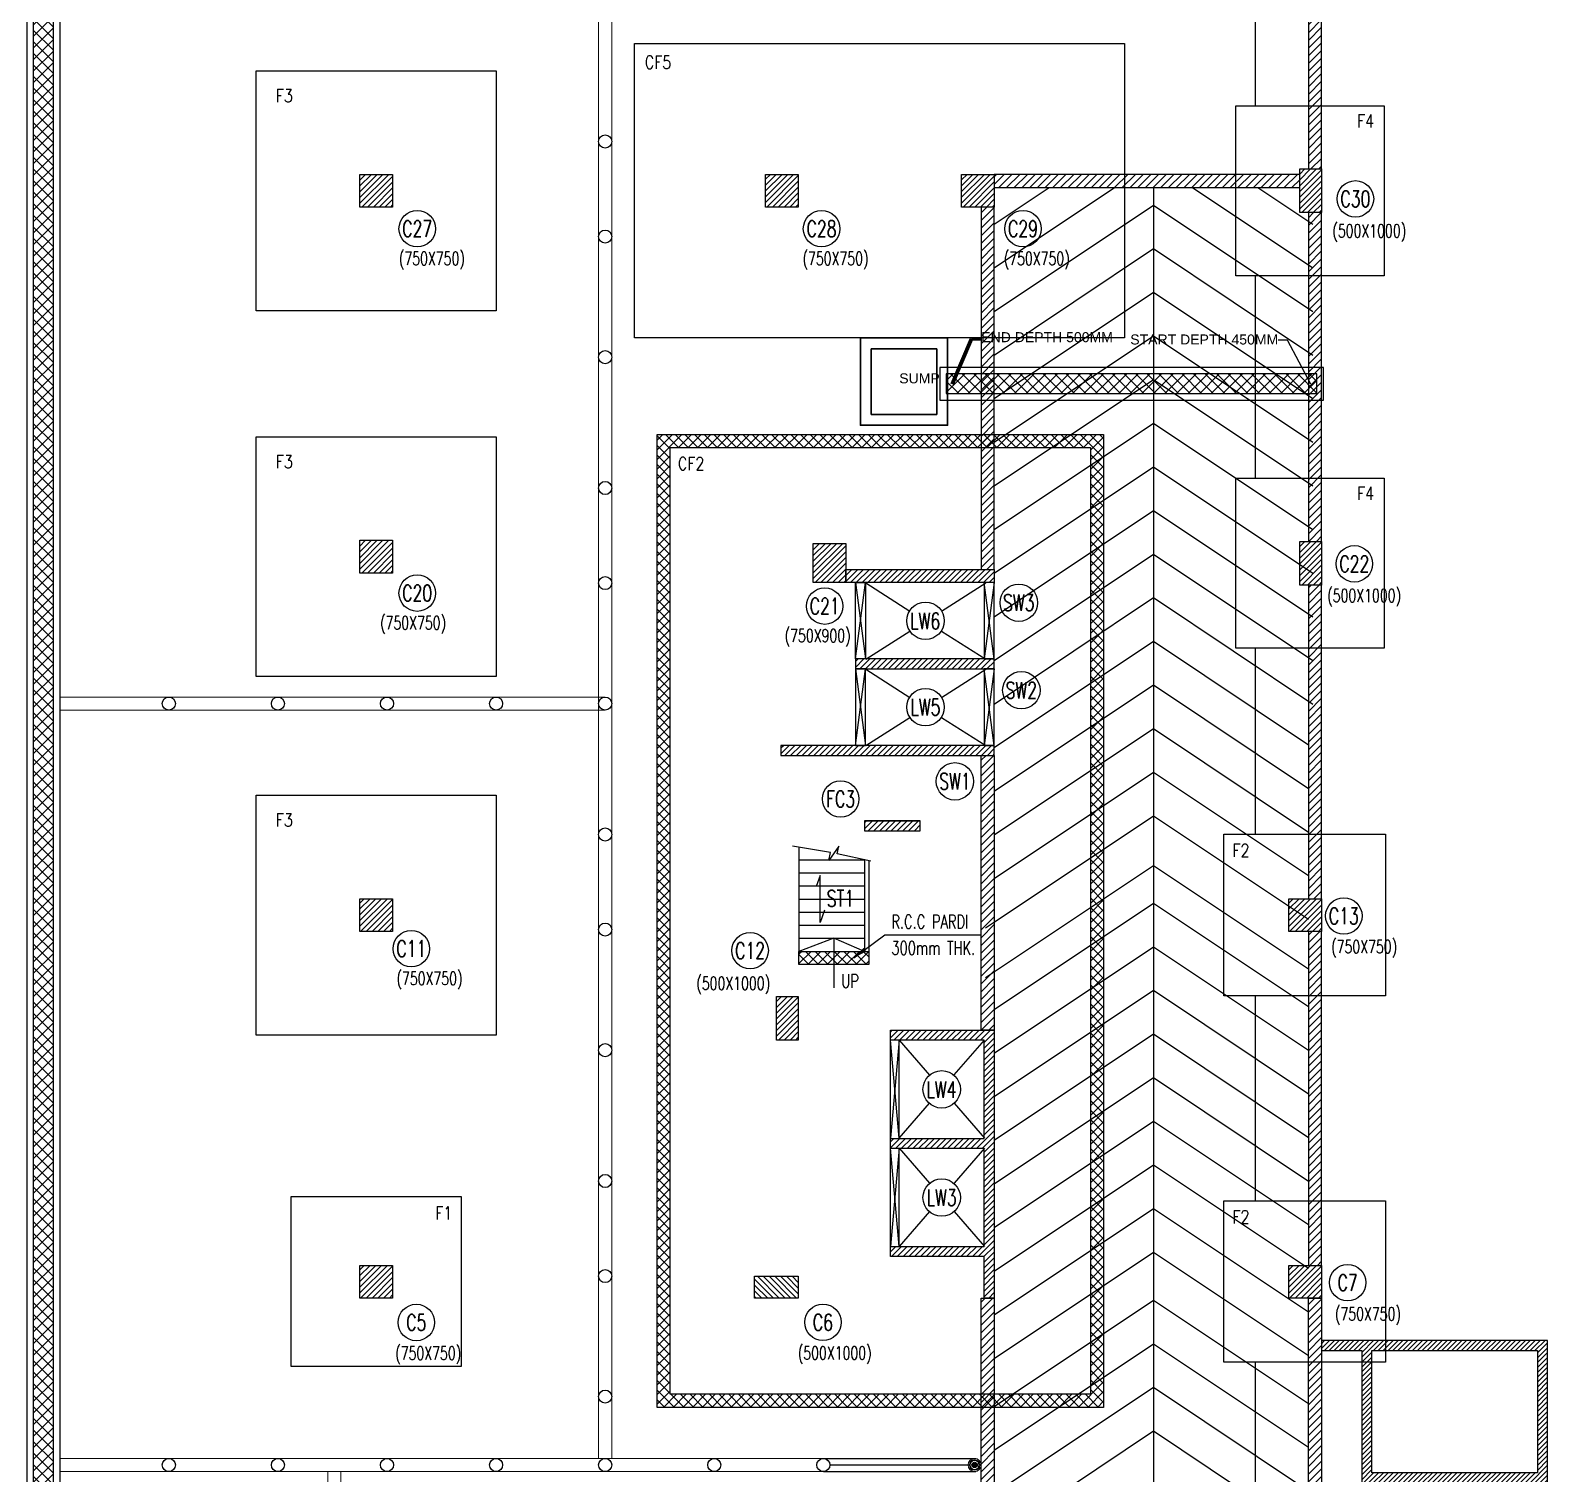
# Model space of a CAD drawing. Extents: x 324505 to 1272425, y -526289 to -156124.
# Drawn here: x 850131 to 884906, y -420533 to -387450 of the extents above; entities that cross this region are included whole.
import ezdxf
from ezdxf.enums import TextEntityAlignment as Align
from ezdxf.lldxf.tags import DXFTag

# ---------------------------------------------------------------- set-up
doc = ezdxf.new("R2010")
doc.units = 0
doc.header["$LTSCALE"] = 500
doc.header["$MEASUREMENT"] = 0
for name, color, linetype in [('S-BRECK LINE', 8, 'Continuous'), ('S-COLUMN', 1, 'Continuous'), ('S-COLUMN CIRCLE', 9, 'Continuous'), ('S-COLUMN HATCH', 8, 'Continuous'), ('S-COLUMN NO', 2, 'Continuous'), ('S-COLUMN SIZES', 2, 'Continuous'), ('S-CONCRET LINE', 4, 'Continuous'), ('S-CUT LINE', 8, 'Continuous'), ('S-DIM-1', 5, 'Continuous'), ('S-FOOTING', 4, 'Continuous'), ('S-HATCH', 253, 'Continuous'), ('S-RETAINING WALL', 6, 'Continuous'), ('S-RETAINING WALL HATCH', 8, 'Continuous'), ('S-SLAB MARK', 3, 'Continuous'), ('S-SLAB NO', 3, 'Continuous'), ('S-STAIRCASE', 5, 'Continuous'), ('S-TEXT', 2, 'Continuous'), ('S-TEXT-1', 4, 'Continuous'), ('SDA_PLAN_UGT_OHT', 150, 'Continuous'), ('SDA_TEXT', 21, 'Continuous')]:
    doc.layers.add(name, color=color, linetype=linetype)
doc.layers.add('SDA_HATCH', color=252, linetype='Continuous', lineweight=5)
doc.layers.add('SDA_WALL', color=7, linetype='Continuous', lineweight=30)
doc.styles.add('AR', font='arial.ttf')
doc.styles.add('ROMANS', font='simplex.shx', dxfattribs={"width": 0.8, "height": 275, "bigfont": 'bigfont.shx'})
doc.styles.add('SIMP2', font='simplex.shx', dxfattribs={"height": 1})
tags = doc.linetypes.add('CENTER', pattern=[2, 1.25, -0.25, 0.25, -0.25]).pattern_tags.tags
tags[10:11] = [DXFTag(74, 4), DXFTag(75, 0), DXFTag(340, '0'), DXFTag(46, 1.0), DXFTag(50, 0.0), DXFTag(44, 0.0), DXFTag(45, 0.0)]
tags[8:9] = [DXFTag(74, 4), DXFTag(75, 0), DXFTag(340, '0'), DXFTag(46, 1.0), DXFTag(50, 0.0), DXFTag(44, 0.0), DXFTag(45, 0.0)]
tags[6:7] = [DXFTag(74, 4), DXFTag(75, 0), DXFTag(340, '0'), DXFTag(46, 1.0), DXFTag(50, 0.0), DXFTag(44, 0.0), DXFTag(45, 0.0)]
tags[4:5] = [DXFTag(74, 4), DXFTag(75, 0), DXFTag(340, '0'), DXFTag(46, 1.0), DXFTag(50, 0.0), DXFTag(44, 0.0), DXFTag(45, 0.0)]
tags = doc.linetypes.add('HIDDEN', pattern=[0.375, 0.25, -0.125]).pattern_tags.tags
tags[6:7] = [DXFTag(74, 4), DXFTag(75, 0), DXFTag(340, '0'), DXFTag(46, 1.0), DXFTag(50, 0.0), DXFTag(44, 0.0), DXFTag(45, 0.0)]
tags[4:5] = [DXFTag(74, 4), DXFTag(75, 0), DXFTag(340, '0'), DXFTag(46, 1.0), DXFTag(50, 0.0), DXFTag(44, 0.0), DXFTag(45, 0.0)]
doc.dimstyles.new('dim100', dxfattribs={"dimtxt": 250, "dimasz": 250, "dimexe": 200, "dimexo": 200, "dimgap": 100, "dimtad": 1, "dimdec": 0, "dimzin": 0, "dimdsep": 46, "dimtxsty": 'ROMANS', "dimcen": 0, "dimclrd": 5, "dimclre": 5, "dimclrt": 4, "dimadec": 0, "dimazin": 0, "dimtfac": 1, "dimtdec": 0, "dimtix": 1, "dimtofl": 0, "dimtmove": 2, "dimatfit": 3, "dimfxl": 0, "dimtolj": 1, "dimtzin": 0, "dimlwd": -1, "dimlwe": -1, "dimarcsym": 0})
doc.dimstyles.new('SITE DIM', dxfattribs={"dimtxt": 0.15, "dimasz": 0.1, "dimexe": 0.1, "dimexo": 0.1, "dimgap": 0.1, "dimtad": 0, "dimzin": 0, "dimdsep": 46, "dimtxsty": 'SIMP2', "dimcen": 0.09, "dimdle": 0.15, "dimclrd": 1, "dimclre": 1, "dimclrt": 7, "dimazin": 0, "dimtfac": 1, "dimtofl": 0, "dimtmove": 0, "dimatfit": 3, "dimfxl": 0, "dimtolj": 1, "dimtzin": 0, "dimarcsym": 0})
pattern_1 = [(45, (-3835380.81, 2058576.72), (-88.3883476, 88.3883476), [])]
pattern_2 = [(45, (-3835367.22, 2058576.72), (-88.3883476, 88.3883476), [])]
pattern_3 = [(45, (-4134995.56, 1922275.77), (-66.2912607, 66.2912607), [])]
pattern_4 = [(45, (-4134991.95, 1922269.47), (-66.2912607, 66.2912607), [])]

# ---------------------------------------------------------------- blocks, each defined once
blk = doc.blocks.new('zw$D0E4')
at = {"layer": 'S-TEXT-1', "color": 1, "lineweight": 0}
for p, q in [((-9267, 20247, 4809), (-9267, 63876, 4809)), ((-8967, 20247, 4809), (-8967, 63876, 4809)), ((-9117, 37699, 4809), (-21617, 37699, 4182)), ((-9120, 37399, 4809), (-21620, 37399, 4182)), ((-21617, 20247, 3994), (-4112, 20247, -397)), ((-21617, 19947, 3994), (-4113, 19947, -397)), ((-15476, 19947, 2378), (-15476, -1308, 2378)), ((-15176, 19947, 2378), (-15176, -1308, 2378))]:
    blk.add_line(p, q, dxfattribs=at)
at = {"layer": 'S-TEXT-1', "color": 1}
for centre in [(-9117, 50433, 4809), (-9117, 50433, 4809), (-9117, 48254, 4809), (-9117, 48254, 4809), (-9117, 45491, 4809), (-9117, 45491, 4809), (-9117, 42491, 4809), (-9117, 42491, 4809), (-9117, 40312, 4809), (-9117, 40312, 4809), (-19117, 37549, 4809), (-19117, 37549, 4809), (-16617, 37549, 4809), (-16617, 37549, 4809), (-14117, 37549, 4809), (-14117, 37549, 4809), (-11617, 37549, 4809), (-11617, 37549, 4809), (-9117, 37549, 4809), (-9117, 37549, 4809), (-9117, 34549, 4809), (-9117, 34549, 4809), (-9117, 32369, 4809), (-9117, 32369, 4809), (-9117, 29606, 4809), (-9117, 29606, 4809), (-9117, 26606, 4809), (-9117, 26606, 4809), (-9117, 24427, 4809), (-9117, 24427, 4809), (-9117, 21664, 4809), (-9117, 21664, 4809), (-19117, 20097, 4809), (-16617, 20097, 4809), (-16617, 20097, 4809), (-14117, 20097, 4809), (-14117, 20097, 4809), (-11617, 20097, 4809), (-11617, 20097, 4809), (-9117, 20097, 4809), (-9117, 20097, 4809), (-6617, 20097, 4809), (-6617, 20097, 4809), (-4117, 20097, 4809), (-4117, 20097, 4809)]:
    blk.add_circle(centre, 150, dxfattribs=at)
blk = doc.blocks.new('zw$F71')
at = {"layer": 'S-COLUMN', "lineweight": -3}
h = blk.add_hatch(color=170, dxfattribs=at)
h.dxf.hatch_style = 1
h.paths.add_polyline_path([(-589, 20097, 1), (-711, 20097, 1)])
at = {"color": 170}
for p, q in [((-4112, 20247, -397), (-619, 20247, -1273)), ((-4112, 19947, -397), (-619, 19947, -1273)), ((-770, 20096, 138253), (-3967, 20096, 30617))]:
    blk.add_line(p, q, dxfattribs=at)
at = {"layer": 'S-COLUMN', "color": 170, "lineweight": 9}
for radius in [150, 120, 100]:
    blk.add_circle((-650, 20097, 4182), radius, dxfattribs=at)
at = {"layer": 'S-COLUMN', "color": 170, "lineweight": -3}
blk.add_circle((-650, 20097, 4182), 61, dxfattribs=at)
at = {"layer": 'S-TEXT-1', "color": 1}
blk.add_circle((-4117, 20097, 4809), 150, dxfattribs=at)
blk.add_circle((-4117, 20097, 4809), 150, dxfattribs=at)
blk = doc.blocks.new('MEP INPUTS')
at = {"layer": 'SDA_HATCH'}
h = blk.add_hatch(dxfattribs=at)
h.set_pattern_fill('ANSI37', color=8, scale=1500)
h.set_pattern_definition([(45, (-3293, -139588.96), (-132.58252, 132.58252), []), (135, (-3293, -139588.96), (-132.58252, -132.58252), [])])
h.paths.add_polyline_path([(5351, -1469), (5801, -1469), (5801, -67156), (5351, -67156)])
h = blk.add_hatch(dxfattribs=at)
h.set_pattern_fill('ANSI37', color=8, scale=1500)
h.set_pattern_definition([(45, (3487502.92, -2391915.1), (-132.5825215, 132.5825215), []), (135, (3487502.92, -2391915.1), (-132.5825215, -132.5825215), [])])
h.paths.add_polyline_path([(26269, -18831), (34763, -18831), (34763, -18381), (26269, -18381)])
at = {"layer": 'SDA_PLAN_UGT_OHT', "color": 8}
for points in [[(5201, -1319), (5951, -1319), (5951, -67306), (5201, -67306)], [(5351, -1469), (5801, -1469), (5801, -67156), (5351, -67156)]]:
    blk.add_lwpolyline(points, close=True, dxfattribs=at)
at = {"layer": 'SDA_PLAN_UGT_OHT', "color": 8, "elevation": 8637403}
for points in [[(26119, -18981), (34913, -18981), (34913, -18231), (26119, -18231)], [(26269, -18831), (34763, -18831), (34763, -18381), (26269, -18381)]]:
    blk.add_lwpolyline(points, close=True, dxfattribs=at)
at = {"layer": 'SDA_WALL', "color": 8, "elevation": -2091}
for points in [[(26300, -17558), (24300, -17558), (24300, -19558), (26300, -19558)], [(26050, -17808), (24550, -17808), (24550, -19308), (26050, -19308)]]:
    blk.add_lwpolyline(points, close=True, dxfattribs=at)
at = {"layer": 'SDA_TEXT', "color": 8, "style": 'AR'}
for s, p in [('END DEPTH 500MM', (27070, -17654, 8858022)), ('START DEPTH 450MM', (30485, -17707, 8028511))]:
    blk.add_text(s, height=230, dxfattribs=at).set_placement(p)
at = {"layer": 'SDA_TEXT', "color": 8, "insert": (26119, -18368, 8637403), "char_height": 230, "width": 1240.13, "attachment_point": 3, "style": 'AR'}
blk.add_mtext('SUMP', dxfattribs=at)
at = {"layer": 'SDA_TEXT', "color": 8}
for points, override in [([(26403, -18619, 8637403), (26843, -17580, 8637403), (27055, -17580, 8637403)], {"dimscale": 1, "dimtxt": 0.15, "dimasz": 0.1, "dimgap": 0.1, "dimtad": 0, "dimclrd": 8, "dimfxl": 50, "dimlwd": 65534, "dimarcsym": 2}), ([(34625, -18613, 7918201), (34090, -17608, 7918201), (33878, -17610, 7918201)], {"dimclrd": 8, "dimfxl": 50, "dimarcsym": 2})]:
    blk.add_leader(points, dimstyle='SITE DIM', override=override, dxfattribs=at)
blk = doc.blocks.new('PILE LAYOUT 04-10-2024')
at = {"layer": 'S-COLUMN HATCH'}
h = blk.add_hatch(dxfattribs=at)
h.set_pattern_fill('ANSI31', color=252, scale=750)
h.set_pattern_definition(pattern_4)
h.paths.add_polyline_path([(-12191, -14393), (-12191, -15143), (-11441, -15143), (-11441, -14393)])
h = blk.add_hatch(dxfattribs=at)
h.set_pattern_fill('ANSI31', color=252, scale=750)
h.set_pattern_definition(pattern_4)
h.paths.add_polyline_path([(-2891, -14393), (-2891, -15143), (-2141, -15143), (-2141, -14393)])
h = blk.add_hatch(dxfattribs=at)
h.set_pattern_fill('ANSI31', color=252, scale=750)
h.set_pattern_definition([(45, (-4134995.56, 1922269.47), (-66.2912607, 66.2912607), [])])
h.paths.add_polyline_path([(1600, -14393), (1600, -15143), (2350, -15143), (2350, -14393)])
h = blk.add_hatch(dxfattribs=at)
h.set_pattern_fill('ANSI31', color=252, scale=750, angle=180)
h.set_pattern_definition([(225, (4097679.03, -1976682.4), (66.2912607, -66.2912607), [])])
h.paths.add_polyline_path([(9350, -15268), (9350, -14268), (9850, -14268), (9850, -15268)])
h = blk.add_hatch(dxfattribs=at)
h.set_pattern_fill('ANSI31', color=252, scale=750)
h.set_pattern_definition([(45, (-4134991.95, 1922233.255), (-66.2912607, 66.2912607), [])])
h.paths.add_polyline_path([(-12191, -22781), (-12191, -23531), (-11441, -23531), (-11441, -22781)])
h = blk.add_hatch(dxfattribs=at)
h.set_pattern_fill('ANSI31', color=252, scale=750)
h.set_pattern_definition([(45, (-4135215.56, 1922275.77), (-66.2912607, 66.2912607), [])])
h.paths.add_polyline_path([(-1800, -22850), (-1800, -23750), (-1050, -23750), (-1050, -22850)])
h = blk.add_hatch(dxfattribs=at)
h.set_pattern_fill('ANSI31', color=252, scale=750, angle=180)
h.set_pattern_definition([(225, (4097679.03, -1985220.69), (66.2912607, -66.2912607), [])])
h.paths.add_polyline_path([(9350, -23806), (9350, -22806), (9850, -22806), (9850, -23806)])
h = blk.add_hatch(dxfattribs=at)
h.set_pattern_fill('ANSI31', color=252, scale=750)
h.set_pattern_definition([(45, (-4134995.56, 1922345.77), (-66.2912607, 66.2912607), [])])
h.paths.add_polyline_path([(-1050, -23450), (-1050, -23750), (2350, -23750), (2350, -23450)])
h = blk.add_hatch(dxfattribs=at)
h.set_pattern_fill('ANSI31', color=252, scale=750)
h.set_pattern_definition(pattern_3)
h.paths.add_polyline_path([(-830, -25500), (-830, -25730), (2350, -25730), (2350, -25500)])
h = blk.add_hatch(dxfattribs=at)
h.set_pattern_fill('ANSI31', color=252, scale=750)
h.set_pattern_definition(pattern_3)
h.paths.add_polyline_path([(-2545, -27480), (-2545, -27710), (2350, -27710), (2350, -27480)])
h = blk.add_hatch(dxfattribs=at)
h.set_pattern_fill('ANSI31', color=252, scale=750, angle=180)
h.set_pattern_definition([(225, (7631624.49, -4237379.86), (66.2912607, -66.2912607), [])])
h.paths.add_polyline_path([(-626, -29440), (-626, -29210), (654, -29210), (654, -29440)])
edge = h.paths.add_edge_path()
edge.add_line((-626, -29210), (654, -29210))
h = blk.add_hatch(dxfattribs=at)
h.set_pattern_fill('ANSI31', color=252, scale=750)
h.set_pattern_definition(pattern_4)
h.paths.add_polyline_path([(-12191, -30995), (-12191, -31745), (-11441, -31745), (-11441, -30995)])
h = blk.add_hatch(dxfattribs=at)
h.set_pattern_fill('ANSI31', color=252, scale=750)
h.set_pattern_definition([(45, (-4113700.475, 1922269.47), (-66.2912607, 66.2912607), [])])
h.paths.add_polyline_path([(9100, -30995), (9100, -31745), (9850, -31745), (9850, -30995)])
h = blk.add_hatch(dxfattribs=at)
h.set_pattern_fill('ANSI31', color=252, scale=750, angle=180)
h.set_pattern_definition([(225, (4085687.555, -1995649.46), (66.2912607, -66.2912607), [])])
h.paths.add_polyline_path([(-2641, -34235), (-2641, -33235), (-2141, -33235), (-2141, -34235)])
h = blk.add_hatch(dxfattribs=at)
h.set_pattern_fill('ANSI31', color=252, scale=750)
h.set_pattern_definition([(45, (-4134995.56, 1922264.58), (-66.2912607, 66.2912607), [])])
h.paths.add_polyline_path([(-30, -34010), (-30, -34240), (2120, -34240), (2120, -36490), (-30, -36490), (-30, -36720), (2120, -36720), (2120, -38970), (-30, -38970), (-30, -39200), (2120, -39200), (2120, -40150), (2350, -40150), (2350, -39200), (2350, -34010)])
h = blk.add_hatch(dxfattribs=at)
h.set_pattern_fill('ANSI31', color=252, scale=750)
h.set_pattern_definition([(45, (-4134991.95, 1913864.6), (-66.2912607, 66.2912607), [])])
h.paths.add_polyline_path([(-12191, -39400), (-12191, -40150), (-11441, -40150), (-11441, -39400)])
h = blk.add_hatch(dxfattribs=at)
h.set_pattern_fill('ANSI31', color=252, scale=750)
h.set_pattern_definition([(45, (-4113700.475, 1913864.6), (-66.2912607, 66.2912607), [])])
h.paths.add_polyline_path([(9100, -39400), (9100, -40150), (9850, -40150), (9850, -39400)])
h = blk.add_hatch(dxfattribs=at)
h.set_pattern_fill('ANSI31', color=252, scale=750, angle=270)
h.set_pattern_definition([(315, (1959272.99, 4048179.15), (66.2912607, 66.2912607), [])])
h.paths.add_polyline_path([(-3141, -40150), (-3141, -39650), (-2141, -39650), (-2141, -40150)])
at = {"layer": 'S-HATCH'}
h = blk.add_hatch(dxfattribs=at)
h.set_pattern_fill('ANSI37', color=252, scale=1250, angle=180, style=0)
h.set_pattern_definition([(225, (-4128180.61, 1810816.57), (110.4854346, -110.4854346), []), (315, (-4128180.61, 1810816.57), (110.4854346, 110.4854346), [])])
h.paths.add_polyline_path([(-5377, -20356), (-5377, -42656), (4854, -42656), (4854, -20356)])
h.paths.add_polyline_path([(-5077, -20656), (-5077, -42356), (4554, -42356), (4554, -20656)], flags=16)
h = blk.add_hatch(dxfattribs=at)
h.set_pattern_fill('ANSI37', color=256, scale=1250, angle=270, style=0)
h.set_pattern_definition([(315, (-16808825.5, 946585.4), (110.4854346, 110.4854346), []), (45, (-16808825.5, 946585.4), (-110.4854346, 110.4854346), [])])
h.paths.add_polyline_path([(-2126, -32503), (-2126, -32203), (-526, -32203), (-526, -32503)])
at = {"layer": 'S-RETAINING WALL HATCH'}
h = blk.add_hatch(dxfattribs=at)
h.set_pattern_fill('ANSI31', color=252, scale=1000)
h.set_pattern_definition(pattern_2)
h.paths.add_polyline_path([(9550, -14268), (9550, -7020), (9850, -7020), (9850, -14268)])
h = blk.add_hatch(dxfattribs=at)
h.set_pattern_fill('ANSI31', color=252, scale=1000)
h.set_pattern_definition([(45, (-3835377.3, 2058576.72), (-88.3883476, 88.3883476), [])])
h.paths.add_polyline_path([(2350, -14393), (2350, -14693), (9350, -14693), (9350, -14393)])
h = blk.add_hatch(dxfattribs=at)
h.set_pattern_fill('ANSI31', color=252, scale=1000)
h.set_pattern_definition(pattern_1)
h.paths.add_polyline_path([(2050, -15143), (2050, -23450), (2350, -23450), (2350, -15143)])
h = blk.add_hatch(dxfattribs=at)
h.set_pattern_fill('ANSI31', color=252, scale=1000)
h.set_pattern_definition(pattern_2)
h.paths.add_polyline_path([(9550, -22806), (9550, -15268), (9850, -15268), (9850, -22806)])
h = blk.add_hatch(dxfattribs=at)
h.set_pattern_fill('ANSI31', color=252, scale=1000)
h.set_pattern_definition(pattern_2)
h.paths.add_polyline_path([(9550, -30995), (9550, -23806), (9850, -23806), (9850, -30995)])
h = blk.add_hatch(dxfattribs=at)
h.set_pattern_fill('ANSI31', color=252, scale=1000)
h.set_pattern_definition(pattern_1)
h.paths.add_polyline_path([(2050, -34010), (2050, -27710), (2350, -27710), (2350, -34010)])
h = blk.add_hatch(dxfattribs=at)
h.set_pattern_fill('ANSI31', color=252, scale=1000)
h.set_pattern_definition(pattern_2)
h.paths.add_polyline_path([(9550, -39400), (9550, -31745), (9850, -31745), (9850, -39400)])
h = blk.add_hatch(dxfattribs=at)
h.set_pattern_fill('ANSI31', color=252, scale=1000)
h.set_pattern_definition([(45, (-60803.47, -246192.55), (-88.38835, 88.38835), [])])
h.paths.add_polyline_path([(-46963, -40150), (-46963, -68173), (9850, -68173), (9850, -40150), (9550, -40150), (9550, -67873), (-46663, -67873), (-46663, -40150)])
h = blk.add_hatch(dxfattribs=at)
h.set_pattern_fill('ANSI31', color=252, scale=1000)
h.set_pattern_definition([(45, (-3835380.81, 2051991.96), (-88.3883476, 88.3883476), [])])
h.paths.add_polyline_path([(2050, -56873), (2050, -40150), (2350, -40150), (2350, -56873)])
h = blk.add_hatch(dxfattribs=at)
h.set_pattern_fill('ANSI31', color=252, scale=25)
h.set_pattern_definition([(45, (3923659.56, -1961292.215), (-56.1266008, 56.1266008), [])])
h.paths.add_polyline_path([(9840, -58848), (9840, -58618), (10773, -58618), (10773, -51616), (10773, -51386), (10773, -41353), (9840, -41353), (9840, -41123), (15033, -41123), (15033, -58848)])
h.paths.add_polyline_path([(11003, -58618), (14803, -58618), (14803, -51616), (11003, -51616)], flags=16)
h.paths.add_polyline_path([(11003, -51386), (14803, -51386), (14803, -44384), (11003, -44384)], flags=16)
h.paths.add_polyline_path([(11003, -44154), (14803, -44154), (14803, -41353), (11003, -41353)], flags=16)
at = {"color": 252, "lineweight": -3}
for p, q in [((2350, -16533, -15930), (5105, -14693, -15930)), ((2350, -15533, -15930), (3608, -14693, -15930)), ((6000, -14693, -15930), (6000, -55805, -15930)), ((6895, -14693, -15930), (9650, -16533, -15930)), ((8392, -14693, -15930), (9650, -15533, -15930)), ((2350, -17533, -15930), (6000, -15095, -15930)), ((6000, -15095, -15930), (9650, -17533, -15930)), ((2350, -18533, -15930), (6000, -16095, -15930)), ((6000, -16095, -15930), (9650, -18533, -15930)), ((2350, -19533, -15930), (6000, -17095, -15930)), ((6000, -17095, -15930), (9650, -19533, -15930)), ((2350, -20533, -15930), (6000, -18095, -15930)), ((6000, -18095, -15930), (9650, -20533, -15930)), ((2350, -21533, -15930), (6000, -19095, -15930)), ((6000, -19095, -15930), (9650, -21533, -15930)), ((2350, -22533, -15930), (6000, -20095, -15930)), ((6000, -20095, -15930), (9650, -22533, -15930)), ((2350, -23533, -15930), (6000, -21095, -15930)), ((6000, -21095, -15930), (9650, -23533, -15930)), ((2350, -24533, -15930), (6000, -22095, -15930)), ((6000, -22095, -15930), (9650, -24533, -15930)), ((2350, -25533, -15930), (6000, -23095, -15930)), ((6000, -23095, -15930), (9650, -25533, -15930)), ((2350, -26533, -15930), (6000, -24095, -15930)), ((6000, -24095, -15930), (9650, -26533, -15930)), ((2350, -27533, -15930), (6000, -25095, -15930)), ((6000, -25095, -15930), (9550, -27467, -15930)), ((2350, -28533, -15930), (6000, -26095, -15930)), ((6000, -26095, -15930), (9550, -28467, -15930)), ((2350, -29533, -15930), (6000, -27095, -15930)), ((6000, -27095, -15930), (9550, -29467, -15930)), ((2350, -30533, -15930), (6000, -28095, -15930)), ((6000, -28095, -15930), (9550, -30467, -15930)), ((2150, -31667, -15930), (6000, -29095, -15930)), ((2350, -31533, -15930), (6000, -29095, -15930)), ((6000, -29095, -15930), (9550, -31467, -15930)), ((6000, -29095, -15930), (9550, -31467, -15930)), ((2150, -32804, -15930), (6000, -30231, -15930)), ((6000, -30231, -15930), (9550, -32603, -15930)), ((2350, -33533, -15930), (6000, -31095, -15930)), ((6000, -31095, -15930), (9550, -33467, -15930)), ((2350, -34533, -15930), (6000, -32095, -15930)), ((6000, -32095, -15930), (9550, -34467, -15930)), ((2350, -35533, -15930), (6000, -33095, -15930)), ((6000, -33095, -15930), (9550, -35467, -15930)), ((2350, -36533, -15930), (6000, -34095, -15930)), ((6000, -34095, -15930), (9550, -36467, -15930)), ((2350, -37533, -15930), (6000, -35095, -15930)), ((6000, -35095, -15930), (9550, -37467, -15930)), ((2350, -38533, -15930), (6000, -36095, -15930)), ((6000, -36095, -15930), (9550, -38467, -15930)), ((2350, -39533, -15930), (6000, -37095, -15930)), ((6000, -37095, -15930), (9550, -39467, -15930)), ((2350, -40533, -15930), (6000, -38095, -15930)), ((6000, -38095, -15930), (9550, -40467, -15930)), ((2350, -41533, -15930), (6000, -39095, -15930)), ((6000, -39095, -15930), (9550, -41467, -15930)), ((2350, -42633, -15930), (6000, -40195, -15930)), ((6000, -40195, -15930), (9550, -42567, -15930)), ((2350, -43633, -15930), (6000, -41195, -15930)), ((6000, -41195, -15930), (9550, -43567, -15930)), ((2350, -44633, -15930), (6000, -42195, -15930)), ((6000, -42195, -15930), (9550, -44567, -15930)), ((2350, -45633, -15930), (6000, -43195, -15930)), ((6000, -43195, -15930), (9550, -45567, -15930))]:
    blk.add_line(p, q, dxfattribs=at)
at = {"layer": 'S-BRECK LINE', "elevation": 2}
blk.add_lwpolyline([(-476, -30135), (-1253, -29968), (-1215, -29789), (-1438, -30116), (-1400, -29937), (-2276, -29792)], dxfattribs=at)
at = {"layer": 'S-COLUMN', "color": 252}
for p, q in [((-830, -25500), (-600, -23750, -2091)), ((-830, -23750), (-600, -25500, -2091)), ((2350, -25500), (2120, -23750, -2091)), ((2350, -23750), (2120, -25500, -2091)), ((-830, -25730), (-600, -27480, -2091)), ((-830, -27480), (-600, -25730, -2091)), ((2350, -25730), (2120, -27480, -2091)), ((2350, -27480), (2120, -25730, -2091)), ((-30, -36485, 2091), (-30, -34235, 2091)), ((170, -36484, 2091), (-30, -34235, 2091)), ((170, -34235, 2091), (-30, -36485, 2091)), ((170, -36486, 2091), (170, -34235, 2091)), ((-30, -38965, 2091), (-30, -36715, 2091)), ((170, -38965, 2091), (-30, -36715, 2091)), ((170, -36716, 2091), (-30, -38965, 2091)), ((170, -38965, 2091), (170, -36716, 2091))]:
    blk.add_line(p, q, dxfattribs=at)
for points, elevation in [([(-12191, -14393), (-11441, -14393), (-11441, -15143), (-12191, -15143)], 2091), ([(9850, -15268), (9350, -15268), (9350, -14268), (9850, -14268)], 2091), ([(-12191, -22781), (-11441, -22781), (-11441, -23531), (-12191, -23531)], 2091), ([(9850, -23806), (9350, -23806), (9350, -22806), (9850, -22806)], 2091), ([(-830, -23750), (-600, -23750), (-600, -25500), (-830, -25500)], -2091), ([(2350, -23750), (2120, -23750), (2120, -25500), (2350, -25500)], -2091), ([(-830, -27480), (-600, -27480), (-600, -25730), (-830, -25730)], -2091), ([(2350, -25730), (2120, -25730), (2120, -27480), (2350, -27480)], -2091), ([(-626, -29440), (654, -29440), (654, -29210), (-626, -29210)], -2091), ([(-12191, -30995), (-11441, -30995), (-11441, -31745), (-12191, -31745)], 2091), ([(9100, -30995), (9850, -30995), (9850, -31745), (9100, -31745)], 2091), ([(-2141, -34235), (-2641, -34235), (-2641, -33235), (-2141, -33235)], 2091)]:
    blk.add_lwpolyline(points, close=True, dxfattribs=dict(at, elevation=elevation))
for points in [[(-2891, -14393), (-2141, -14393), (-2141, -15143), (-2891, -15143)], [(1600, -14393), (2350, -14393), (2350, -15143), (1600, -15143)], [(-1800, -22850), (-1050, -22850), (-1050, -23750), (-1800, -23750)], [(-1050, -23450), (2350, -23450), (2350, -23750), (-1050, -23750)], [(2350, -25500), (-830, -25500), (-830, -25730), (2350, -25730)], [(2350, -27480), (-2545, -27480), (-2545, -27710), (2350, -27710)], [(-12191, -39400), (-11441, -39400), (-11441, -40150), (-12191, -40150)], [(9100, -39400), (9850, -39400), (9850, -40150), (9100, -40150)], [(-2141, -39650), (-2141, -40150), (-3141, -40150), (-3141, -39650)]]:
    blk.add_lwpolyline(points, close=True, dxfattribs=at)
blk.add_lwpolyline([(-30, -34010), (2350, -34010), (2350, -39200), (2350, -40150), (2120, -40150), (2120, -39200), (-30, -39200), (-30, -38970), (2120, -38970), (2120, -36720), (-30, -36720), (-30, -36490), (2120, -36490), (2120, -34240), (-30, -34240), (-30, -34010)], dxfattribs=at)
at = {"layer": 'S-COLUMN CIRCLE', "color": 252}
for centre, radius in [((10628, -14954), 418), ((-10875, -15639), 418), ((-1608, -15639, -2091), 418), ((3009, -15639, -2091), 418), ((10603, -23320), 418), ((-10875, -23991), 418), ((-1535, -24289, -2091), 418), ((2913, -24211, 1315), 429), ((775, -24625, 1315), 429), ((2971, -26217, 1315), 429), ((775, -26605, 1315), 429), ((1449, -28306, 1315), 429), ((-1171, -28710), 418), ((10362, -31391), 418), ((-11010, -32141), 418), ((-3245, -32186, -2091), 418), ((1146, -35366), 429), ((1146, -37846, 1315), 429), ((10449, -39796), 418), ((-10895, -40709), 418), ((-1577, -40705, -18762849), 418)]:
    blk.add_circle(centre, radius, dxfattribs=at)
at = {"layer": 'S-CONCRET LINE', "color": 252}
for points in [[(11290, -12818), (11290, -16718), (7890, -16718), (7890, -12818)], [(11290, -21356), (11290, -25256), (7890, -25256), (7890, -21356)]]:
    blk.add_lwpolyline(points, close=True, dxfattribs=at)
at = {"layer": 'S-CONCRET LINE', "ltscale": 5, "elevation": 2}
blk.add_lwpolyline([(-526, -32203), (-526, -32503), (-2126, -32503), (-2126, -32203)], close=True, dxfattribs=at)
at = {"layer": 'S-CONCRET LINE', "color": 252}
for points, elevation in [([(-13767, -37820), (-9867, -37820), (-9867, -41720), (-13767, -41720)], -2091), ([(11003, -41353), (14803, -41353), (14803, -44154), (11003, -44154)], 0)]:
    blk.add_lwpolyline(points, close=True, dxfattribs=dict(at, elevation=elevation))
at = {"layer": 'S-CONCRET LINE', "color": 252, "elevation": 0}
for points in [[(9840, -58848), (15033, -58848), (15033, -41123), (9840, -41123)], [(9840, -41353), (10773, -41353), (10773, -51616)]]:
    blk.add_lwpolyline(points, dxfattribs=at)
at = {"layer": 'S-CUT LINE', "color": 252}
for p, q in [((-596, -23756, -2091), (417, -24401, -2091)), ((1140, -24401, -2091), (2154, -23756, -2091)), ((-596, -25506, -2091), (417, -24861, -2091)), ((1140, -24861, -2091), (2154, -25506, -2091)), ((-596, -25736, -2091), (417, -26381, -2091)), ((1140, -26381, -2091), (2154, -25736, -2091)), ((-596, -27486, -2091), (417, -26841, -2091)), ((1140, -26841, -2091), (2154, -27486, -2091)), ((174, -34235, -4182), (869, -35037, -4182)), ((1429, -35036, -4182), (2124, -34235, -4182)), ((174, -36485, -4182), (868, -35684, -4182)), ((1430, -35685, -4182), (2124, -36485, -4182)), ((174, -36715, -4182), (869, -37517, -4182)), ((2124, -36715, -4182), (1429, -37516, -4182)), ((868, -38164, -4182), (174, -38965, -4182)), ((1430, -38165, -4182), (2124, -38965, -4182))]:
    blk.add_line(p, q, dxfattribs=at)
at = {"layer": 'S-FOOTING', "color": 252}
for p, q in [((-14567, -12018), (-9067, -12018)), ((-14567, -17518), (-14567, -12018)), ((-9067, -12018), (-9067, -17518)), ((-9067, -17518), (-14567, -17518)), ((-14567, -20406), (-9067, -20406)), ((-14567, -25906), (-14567, -20406)), ((-9067, -20406), (-9067, -25906)), ((-9067, -25906), (-14567, -25906)), ((-14567, -28620), (-9067, -28620)), ((-14567, -34120), (-14567, -28620)), ((-9067, -28620), (-9067, -34120)), ((7615, -29520), (11315, -29520)), ((7615, -33220), (7615, -29520)), ((11315, -29520), (11315, -33220)), ((11315, -33220), (7615, -33220)), ((-9067, -34120), (-14567, -34120)), ((7615, -37920, -2091), (11315, -37920, -2091)), ((7615, -41620, -2091), (7615, -37920, -2091)), ((11315, -37920, -2091), (11315, -41620, -2091)), ((11315, -41620, -2091), (7615, -41620, -2091))]:
    blk.add_line(p, q, dxfattribs=at)
at = {"layer": 'S-FOOTING', "color": 252, "elevation": -2091}
for points in [[(8340, -12818), (8340, -9405)], [(8340, -21356), (8340, -16718)], [(8340, -29520), (8340, -25256)], [(8340, -37920), (8340, -33220)]]:
    blk.add_lwpolyline(points, dxfattribs=at)
blk.add_lwpolyline([(-5892, -11393), (5335, -11393), (5335, -18143), (-5892, -18143)], close=True, dxfattribs=at)
at = {"layer": 'S-FOOTING', "color": 252}
for points in [[(-5377, -20356), (4854, -20356), (4854, -42656), (-5377, -42656)], [(-5077, -20656), (4554, -20656), (4554, -42356), (-5077, -42356)]]:
    blk.add_lwpolyline(points, close=True, dxfattribs=at)
blk.add_lwpolyline([(-45463, -42645), (-45463, -66673), (8340, -66673), (8340, -41620)], dxfattribs=at)
at = {"layer": 'S-RETAINING WALL', "color": 252}
for points in [[(9550, -14268), (9850, -14268), (9850, -7020), (9550, -7020)], [(2350, -15143), (2050, -15143), (2050, -23450), (2350, -23450)], [(9550, -22806), (9850, -22806), (9850, -15268), (9550, -15268)], [(9550, -30995), (9850, -30995), (9850, -23806), (9550, -23806)], [(2350, -34010), (2050, -34010), (2050, -27710), (2350, -27710)], [(9550, -39400), (9850, -39400), (9850, -31745), (9550, -31745)], [(2350, -56873), (2050, -56873), (2050, -40150), (2350, -40150)]]:
    blk.add_lwpolyline(points, close=True, dxfattribs=at)
at = {"layer": 'S-RETAINING WALL', "color": 252, "elevation": -2091}
blk.add_lwpolyline([(9350, -14693), (9350, -14393), (2350, -14393), (2350, -14693)], close=True, dxfattribs=at)
at = {"layer": 'S-RETAINING WALL', "color": 252}
blk.add_lwpolyline([(-46963, -40150), (-46663, -40150), (-46663, -67873), (9550, -67873), (9550, -40150), (9850, -40150), (9850, -68173), (-46963, -68173), (-46963, -40150)], dxfattribs=at)
at = {"layer": 'S-SLAB MARK', "elevation": 2}
blk.add_lwpolyline([(-1544, -31261), (-1637, -31543), (-1637, -30463), (-1730, -30712)], dxfattribs=at)
at = {"layer": 'S-STAIRCASE', "color": 252, "linetype": 'HIDDEN', "ltscale": 1000}
blk.add_line((-626, -29210, -2091), (654, -29210, -2091), dxfattribs=at)
at = {"layer": 'S-STAIRCASE', "ltscale": 1000}
for p, q in [((-2126, -29803, 2), (-2126, -32203, 2)), ((-2126, -30103, 2), (-626, -30103, 2)), ((-626, -30103, 2), (-626, -32203, 2)), ((-526, -30124, 2), (-526, -32403, 2)), ((-2126, -30403, 2), (-626, -30403, 2)), ((-2126, -30703, 2), (-626, -30703, 2)), ((-2126, -31003, 2), (-626, -31003, 2)), ((-2126, -31303, 2), (-626, -31303, 2)), ((-2126, -31603, 2), (-626, -31603, 2)), ((-2126, -31903, 2), (-626, -31903, 2)), ((-1326, -31903, 2), (-1326, -33041, 2))]:
    blk.add_line(p, q, dxfattribs=at)
at = {"layer": 'S-STAIRCASE', "linetype": 'CENTER', "ltscale": 1000}
blk.add_line((-2126, -32203, 2), (-626, -32203, 2), dxfattribs=at)
at = {"layer": 'S-STAIRCASE', "ltscale": 1000, "elevation": 2}
blk.add_lwpolyline([(-626, -32203), (-1326, -31903), (-2126, -32203)], dxfattribs=at)
at = {"layer": 'S-SLAB NO', "color": 252}
blk.add_blockref('MEP INPUTS', (-25018, -585), dxfattribs=at)
at = {"layer": 'S-COLUMN NO', "color": 252, "style": 'ROMANS', "width": 0.7}
for s, p in [('C30', (10628, -14954)), ('C27', (-10875, -15639)), ('C28', (-1608, -15639, -2091)), ('C29', (3009, -15639, -2091)), ('C22', (10603, -23320)), ('C20', (-10875, -23991)), ('C21', (-1535, -24289, -2091)), ('SW3', (2913, -24211, 0)), ('LW6', (770, -24630)), ('SW2', (2971, -26217, 0)), ('LW5', (775, -26605)), ('SW1', (1449, -28306, 0)), ('FC3', (-1171, -28710)), ('C13', (10362, -31391)), ('C11', (-11010, -32141)), ('C12', (-3245, -32186)), ('LW4', (1141, -35371, -1315)), ('LW3', (1146, -37846)), ('C7', (10449, -39796)), ('C5', (-10895, -40709)), ('C6', (-1577, -40705, -18762849))]:
    blk.add_text(s, height=375, dxfattribs=at).set_placement(p, align=Align.MIDDLE)
at = {"layer": 'S-COLUMN SIZES', "color": 252, "style": 'ROMANS', "width": 0.7}
for s, p in [('(500X1000)', (10945, -15710)), ('(750X750)', (-10539, -16342, -18758667)), ('(750X750)', (-1289, -16342, -18760758)), ('(750X750)', (3323, -16342, -18760758)), ('(500X1000)', (10827, -24068)), ('(750X750)', (-10970, -24694, -18758667)), ('(750X900)', (-1698, -24986, -18760758)), ('(750X750)', (10827, -32118)), ('(750X750)', (-10594, -32844, -18758667)), ('(500X1000)', (-3633, -32956, -18760758)), ('(750X750)', (10914, -40534)), ('(750X750)', (-10624, -41434, -18758667)), ('(500X1000)', (-1307, -41430, -37521515))]:
    blk.add_text(s, height=300, dxfattribs=at).set_placement(p, align=Align.MIDDLE)
at = {"layer": 'S-SLAB NO', "style": 'ROMANS', "width": 0.7}
blk.add_text('ST1', height=375, dxfattribs=at).set_placement((-1489, -31178, -48265))
at = {"layer": 'S-TEXT', "color": 252, "style": 'ROMANS', "width": 0.8}
for s, p in [('CF5', (-5659, -11972, -2091)), ('F3', (-14117, -12738)), ('F4', (10665, -13318)), ('F3', (-14117, -21127)), ('CF2', (-4901, -21173, -2091)), ('F4', (10665, -21856)), ('F3', (-14117, -29340)), ('F2', (7809, -30039)), ('F1', (-10461, -38350, -2091)), ('F2', (7809, -38439, -2091))]:
    blk.add_text(s, height=300, dxfattribs=at).set_placement(p)
at = {"layer": 'S-TEXT', "style": 'ROMANS', "width": 0.7}
blk.add_text('UP', height=312.5, dxfattribs=at).set_placement((-1154, -32885, 100461), align=Align.MIDDLE_LEFT)
at = {"layer": 'S-TEXT-1', "color": 252, "style": 'ROMANS', "width": 0.7}
for s, p in [('R.C.C PARDI', (-8, -31523, 2)), ('300mm THK.', (-8, -32123, 2))]:
    blk.add_text(s, height=312.5, dxfattribs=at).set_placement(p, align=Align.MIDDLE_LEFT)
at = {"layer": 'S-DIM-1', "color": 252}
blk.add_leader([(-865, -32349, 2), (-158, -31823, 2), (2054, -31823, 2)], dimstyle='dim100', override={"dimasz": 312.5, "dimgap": 100, "dimtad": 0}, dxfattribs=at)

msp = doc.modelspace()

# ---------------------------------------------------------------- block references
msp.add_blockref('PILE LAYOUT 04-10-2024', (869872.523, -376358.964, 4182))
at = {"layer": 'S-COLUMN'}
msp.add_blockref('zw$F71', (872422.523, -440431.771), dxfattribs=at)
at = {"layer": 'S-TEXT-1'}
msp.add_blockref('zw$D0E4', (872422.523, -440431.771), dxfattribs=at)

doc.saveas('drawing.dxf')
